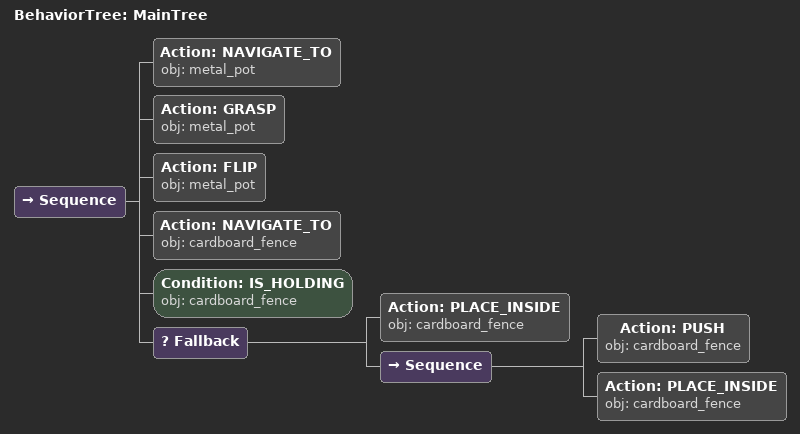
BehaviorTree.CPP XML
<root main_tree_to_execute="MainTree">
  <BehaviorTree ID="MainTree">
    <Sequence>
      <!-- Navigate to metal_pot -->
      <Action ID="NAVIGATE_TO" obj="metal_pot" />
      <!-- Grasp metal_pot -->
      <Action ID="GRASP" obj="metal_pot" />
      <!-- Return metal_pot upright (flip) -->
      <Action ID="FLIP" obj="metal_pot" />
      <!-- Navigate to cardboard_fence -->
      <Action ID="NAVIGATE_TO" obj="cardboard_fence" />
      <!-- Check cardboard_fence is holding before PLACE_INSIDE -->
      <Condition ID="IS_HOLDING" obj="cardboard_fence" />
      <!-- Fallback: if PLACE_INSIDE cardboard_fence fails, try alternative to reposition -->
      <Fallback>
        <!-- Place inside cardboard_fence -->
        <Action ID="PLACE_INSIDE" obj="cardboard_fence" />
        <Sequence>
          <!-- Push cardboard_fence forward toward front edge of table -->
          <Action ID="PUSH" obj="cardboard_fence" />
          <!-- Place inside cardboard_fence -->
          <Action ID="PLACE_INSIDE" obj="cardboard_fence" />
        </Sequence>
      </Fallback>

    </Sequence>
  </BehaviorTree>
</root>
